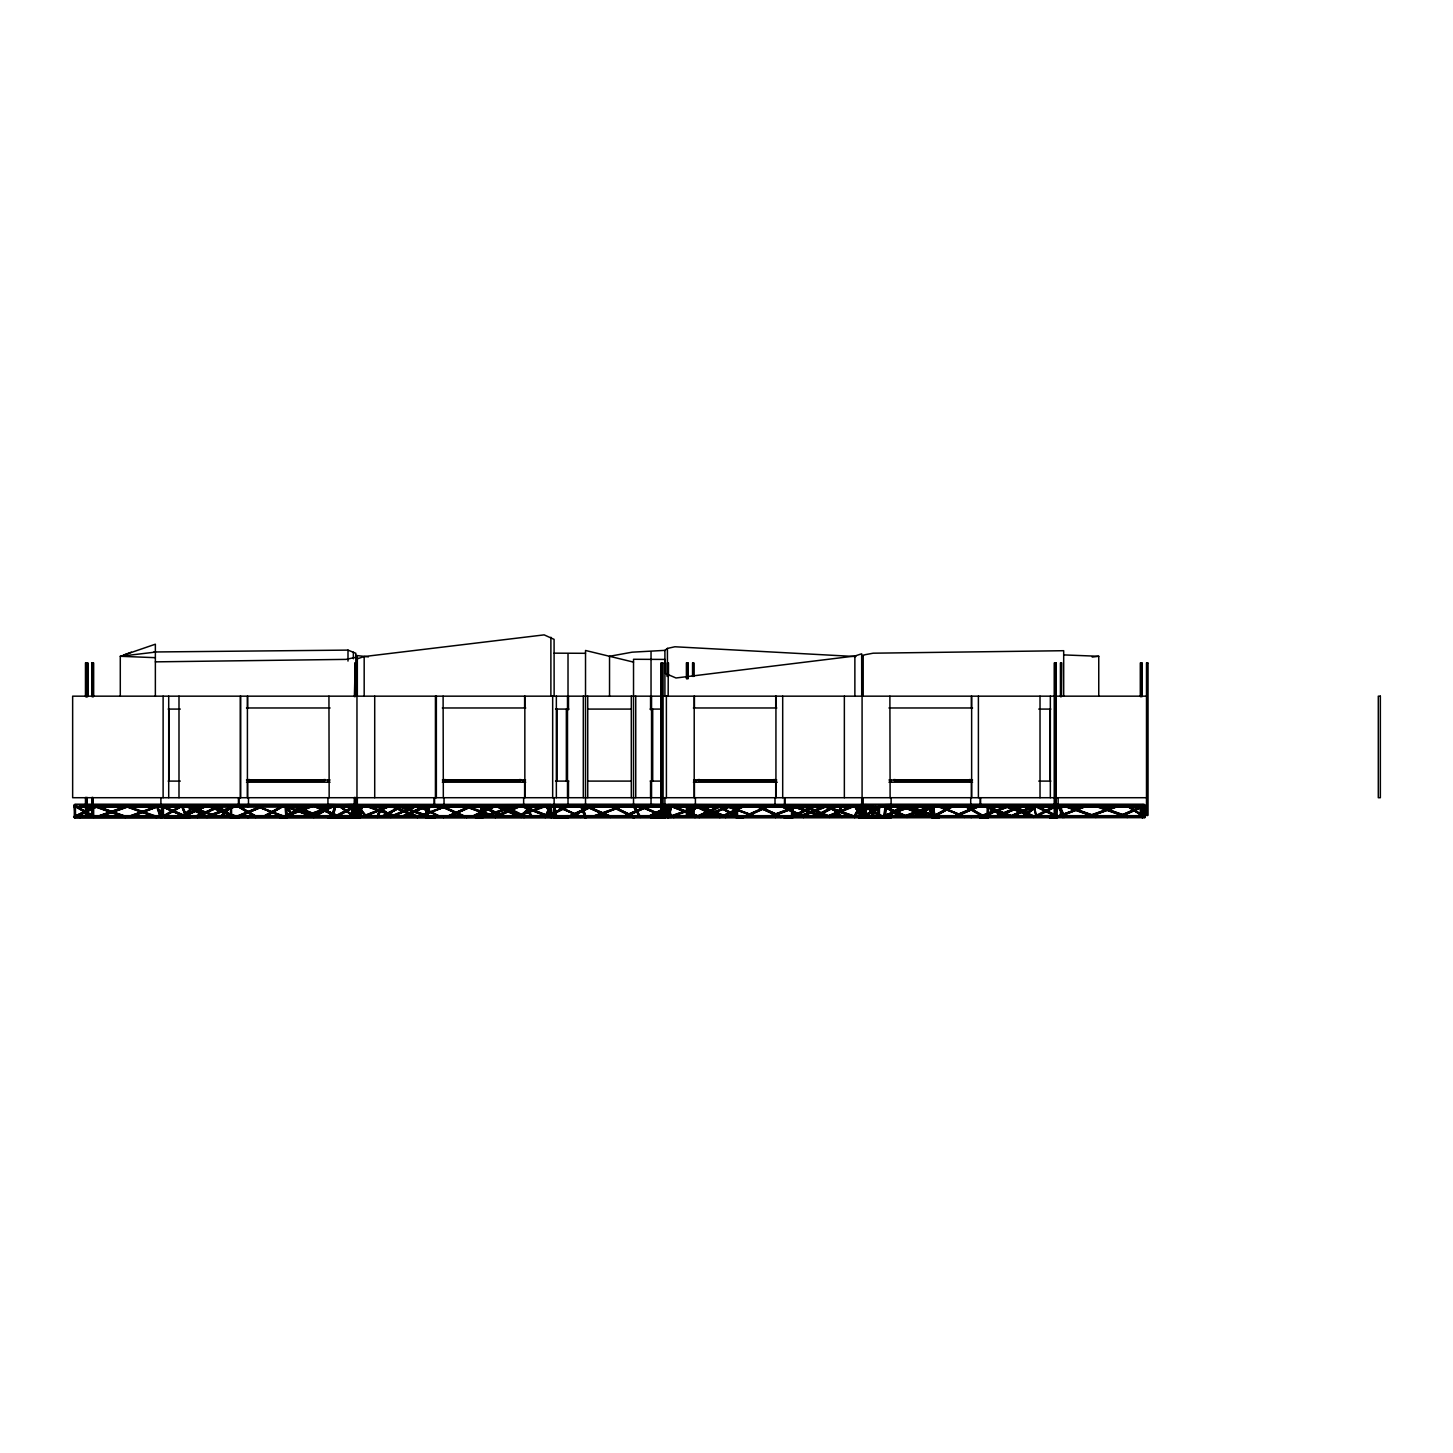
<?xml version="1.0" encoding="UTF-8"?>
<svg xmlns="http://www.w3.org/2000/svg" width="1453" height="1453" viewBox="0 0 1453 1453"><rect width="100%" height="100%" fill="white"/><g stroke="black" fill="none" stroke-linecap="round" stroke-linejoin="round"><path stroke-width="1.5" d="M819.329 816.023L791.631 805.834L791.631 816.913L791.758 805.471L791.758 816.568M792.085 816.35L792.085 805.271L792.085 816.314L814.406 805.253M792.829 816.568L792.957 805.834L791.631 805.834M1138.298 805.834L881.499 805.834M338.803 806.179L339.33 805.253L355.295 817.276L339.003 806.415L339.639 805.253M354.913 797.497L354.95 817.512L354.55 816.314M1049.702 805.834L1054.951 806.942M503.501 805.834L502.575 806.197L521.5 815.26M1062.96 805.071L1062.888 807.069L1062.96 805.834M987.114 816.913L987.332 805.834M987.568 816.314L987.786 806.433M988.203 806.433L987.986 816.314L995.378 805.253M988.44 816.913L988.53 806.197M80.133 817.676L80.133 816.15L156.216 816.15L156.216 817.676M80.26 806.597L80.133 805.071L156.216 805.071L156.216 806.597M699.202 817.494L699.638 816.314L699.293 817.494L670.741 806.415L671.177 805.234L668.416 817.512L668.398 805.234L671.159 817.476M401.791 805.834L402.772 806.197L384.137 815.896M520.083 805.834L521.028 806.415L521.373 805.234L549.942 816.314L549.416 817.276M521.464 805.234L521.028 806.415M232.371 805.834L237.747 807.069L237.82 805.834M736.544 807.069L735.672 805.834L743.536 807.069L743.7 805.834L744.208 807.069M714.204 815.66L694.661 805.834L715.984 815.987M279.957 805.834L286.804 807.069M434.029 804.599L433.466 807.069L428.072 805.834M785.11 816.15L784.747 818.13L784.892 815.678M673.811 806.597L673.811 805.071L859.195 805.071L860.212 807.069L862.156 806.597M673.811 817.676L673.811 816.15L859.195 816.15L858.741 818.13M545.256 806.597L545.256 805.071M545.256 817.676L545.256 816.15M1056.186 810.611L1056.313 805.834M1056.24 815.242L1056.458 806.179M1056.658 815.242L1058.002 804.599M1056.967 816.913C1051.427 782.985 1076.219 839.761 1058.402 805.234M1127.891 805.253L1127.219 806.397L1127.582 805.253L1144.692 816.55L1144.383 817.512L1144.728 805.471L1144.855 816.913M1127.074 805.834L1144.455 817.258L1127.056 806.179M585.232 806.415L585.722 805.253L585.323 806.415L606.664 815.787M610.551 817.494L611.132 816.332M182.152 815.787L160.738 805.834L550.85 804.599M185.966 817.494L181.571 805.234L186.62 817.512M673.756 805.834L854.745 806.415L854.891 805.234M1062.888 815.678L1062.96 817.676M907.09 806.433L907.435 805.234L937.657 816.913L907.017 806.433L907.507 805.234M937.276 817.512L937.766 816.314M475.04 805.834L474.84 807.069M718.817 805.834L717.891 806.197L734.6 815.805M723.303 815.987L744.572 805.834L744.39 807.069L744.009 805.834M856.852 805.834L856.634 807.069M1143.892 805.253L1144.346 806.415M1143.638 805.471L1143.983 817.512L1143.983 805.234L1144.474 806.415L1144.02 805.253L1120.445 815.478M434.247 815.678L434.247 818.13L434.029 815.678M440.949 805.234L440.35 806.433L440.695 805.234L465.269 816.314L464.688 817.494M980.884 817.676L980.503 815.678M882.298 817.476L882.697 816.332L881.862 817.512M521.137 817.512L521.5 816.314L495.328 805.834L516.977 815.805L546.292 805.471M489.171 808.594L495.636 806.433L496 805.234M283.898 817.276L255.837 805.834L284.425 816.314L283.571 817.276M287.966 815.914L313.321 805.834L285.914 816.114M353.152 814.697C356.584 805.979 350.863 801.493 355.64 811.246M353.297 815.024L354.223 806.161L353.224 804.599M353.642 815.242L354.205 805.489L355.767 806.597L74.503 807.069M354.042 815.242L354.95 805.234L354.95 806.433M883.842 816.913L884.895 807.686M884.296 816.314L885.131 806.197M884.55 815.296L885.476 806.433M884.714 816.314L885.64 807.45M885.04 816.55L885.967 807.686M885.186 816.913L886.112 808.05M756.014 806.197L756.504 805.234L781.46 816.55L780.969 817.494L756.014 806.197L780.624 817.276M825.649 815.805L803.436 805.834L830.099 816.55L829.627 817.512M860.103 815.024C860.666 800.004 864.008 804.581 862.374 816.913M861.92 806.433L861.175 805.471L862.374 805.834M466.649 805.071L466.649 806.597M466.649 816.15L466.649 817.676M524.024 806.597L524.024 805.071M524.024 817.676L524.024 816.15M161.047 804.599L161.047 807.069M161.047 815.678L161.047 818.13M1058.638 805.834L1058.293 807.069M860.249 812.481L861.157 805.507L861.175 815.06L861.72 810.592M860.448 815.224L861.048 805.834M860.866 815.224L861.938 806.379M719.834 805.071L719.834 806.597L699.456 815.987M719.834 816.15L719.834 817.676M694.988 805.071L694.988 806.597M694.988 816.15L694.988 817.676M328.378 806.597L328.378 805.071M328.378 817.676L328.378 816.15M726.191 816.314L725.628 817.512L699.129 805.834L726.191 816.314L725.828 817.512M699.184 806.433L699.747 805.234M891.615 805.834L866.188 807.069L866.188 804.599M890.671 817.676L890.671 816.15L1142.984 816.15L1142.385 818.13M482.923 805.834L481.47 816.913C477.51 802.51 488.771 802.074 482.796 816.913M483.05 805.489L481.579 816.568L481.597 805.471M481.906 816.35L483.359 805.289M482.323 816.35L483.776 805.289M482.65 816.568L484.121 805.489M356.639 811.9L357.22 807.468M356.966 812.118L357.547 806.415L357.547 817.512L358.183 806.469M357.111 812.481L357.601 805.234L367.155 816.913M390.694 806.197L391.166 805.234L418.083 816.314L417.429 817.512L390.694 806.197L417.501 817.512M881.19 805.834C882.861 807.904 882.806 803.473 881.971 806.415L867.205 815.278M906.963 817.494L907.344 816.314L882.443 805.234M1036.28 805.834L1037.406 806.197L1036.952 805.234L1022.531 816.314M89.941 815.26L74.666 805.471L94.463 816.332L73.849 805.071L73.849 806.597L356.294 806.597L353.678 805.071M75.066 816.314L75.066 805.234L74.539 806.415M554.719 805.834L554.319 807.069M725.701 806.197L726.155 805.234L756.541 816.913L725.701 806.197L726.082 805.234M556.009 806.197L556.499 805.234L581.491 816.913L556.099 806.415L556.717 805.234M581.545 816.55L580.855 817.494M937.149 806.197L937.621 805.234L965.083 816.913L937.239 806.433L937.803 805.234M316.064 815.914L292.507 805.834L317.989 816.114M665.365 804.599L553.684 804.599L552.794 805.834L553.738 807.069L568.632 805.834L547.999 815.987M567.396 805.834L554.537 804.599L554.537 807.069M568.523 806.597L569.195 805.834L548.58 815.987M567.505 817.676L567.505 816.15L634.107 816.15L633.744 818.13M651.543 805.071L651.543 806.597L664.511 807.069L664.511 804.599M651.543 816.15L651.543 817.676L664.511 818.13L664.511 815.678M222.927 815.914L231.663 805.834L222.545 815.914M313.63 806.197L314.102 805.234L339.621 816.314L339.221 817.494L313.63 806.197L339.021 817.494L339.621 816.314M443.51 805.071L443.51 806.597M443.51 817.676L443.51 816.15L559.714 816.15M181.643 817.512L181.462 816.314L206.181 805.234M194.193 805.834L195.41 805.834L184.912 814.733M775.539 806.597L775.539 805.071M775.539 817.676L775.539 816.15M971.24 806.597L971.24 805.071M971.24 817.676L971.24 816.15M247.954 805.071L247.954 806.597M247.954 817.676L247.954 816.15L353.86 816.15L354.423 817.476M900.987 805.834L927.105 816.114M585.741 815.678L585.741 818.13M863.191 696.169L863.191 655.43L865.062 654.704L873.18 653.196L1063.687 650.708L1063.687 696.169M433.557 817.676L427.836 817.676M639.629 806.197L665.02 817.276L639.701 806.415L640.119 805.253L665.274 816.55M664.802 816.55L664.602 817.494M197.499 805.071L197.499 806.597M197.499 816.15L197.499 817.676M785.001 807.069L785.346 805.834C785.238 804.344 784.239 807.977 785.183 805.071M279.376 805.834L278.776 807.069L278.449 805.834M238.165 807.069L238.165 804.599M232.135 817.676L237.747 818.13L238.165 815.678M475.185 805.834L474.586 807.069M745.607 805.834L745.008 807.069M669.397 810.265L668.416 817.512L668.398 805.234M670.814 805.234L668.071 817.276L668.071 805.471L670.759 817.476M671.232 805.234L669.125 816.55L668.816 805.234L668.816 817.512L671.577 805.471M670.124 812.845L671.704 805.834L670.578 806.179L699.456 817.276M736.271 805.834L737.561 805.834L733.783 815.587M859.359 805.834L858.741 807.069M359.854 805.071L360.308 807.069M360.308 815.678L360.308 818.13M867.332 805.834L866.714 807.069M989.765 815.424L995.886 805.834L989.475 815.642M357.202 814.733L358.891 807.341M356.675 816.913L356.675 805.834L357.129 817.512L359.618 805.289M358.001 816.913L360.017 805.289M357.838 816.568L360.362 805.489M464.742 806.433L465.214 805.234L464.778 806.433L495.473 817.512L495.909 816.314L465.069 805.471M428.835 805.471L426.201 816.55L426.219 805.471M426.964 814.497L429.162 805.253M426.928 816.332L429.561 805.253M429.906 805.471L427.273 816.55L427.291 805.471M427.745 815.424L430.052 805.834L428.726 805.834M324.037 779.48L324.346 780.788M248.3 779.48L248.645 780.788L324.727 780.788L325.054 779.48M519.72 779.48L520.047 780.788M444 779.48L444.346 780.788L520.428 780.788L520.755 779.48M698.312 779.48L698.621 780.788L774.703 780.788L775.048 779.48M893.995 779.48L894.321 780.788L970.404 780.788L970.749 779.48M332.247 815.06L334.59 805.471L309.489 814.334M332.683 814.461L334.916 805.234M333.082 814.461L335.316 805.234M333.427 814.697L335.661 805.471M333.572 815.06L335.806 805.834L334.481 805.834M983.99 806.197L984.426 805.234L1014.14 816.913L984.008 806.433L1013.976 817.276M237.402 817.276L207.18 805.834L237.566 816.913M237.656 816.314L237.13 817.512L207.071 806.197M314.266 816.55L283.971 805.834L313.848 817.512L314.266 816.314M773.922 779.48L774.267 780.788M969.623 779.48L969.968 780.788M553.339 805.834L568.214 804.599M860.921 805.834L860.176 807.069M864.244 814.715L866.224 807.341M865.37 805.071L863.827 806.179L882.025 817.476L863.972 806.415C865.861 802.928 860.539 835.602 867.023 805.289M882.697 816.332L864.626 805.253L864.499 817.512L867.441 805.289M864.807 816.568L867.786 805.489M159.176 816.586L162.482 805.307M159.884 816.368L162.881 805.307M163.245 805.507L160.23 816.586C149.041 781.278 170.364 842.014 156.797 805.234M160.811 815.387L162.899 807.686M836.274 816.314L841.995 805.234L835.566 816.55M545.856 816.314L550.614 805.234L550.287 806.415M867.931 805.834L866.787 806.179M377.399 817.512L381.54 805.234M989.348 805.834L988.53 807.069M232.062 805.834L231.245 807.069M1142.385 804.599L1142.385 807.069M427.763 805.834L426.946 807.069M611.168 805.253L610.514 806.415L611.005 805.253L633.835 816.332L633.363 817.476M793.665 805.834L792.848 807.069M933.607 805.834L932.79 807.069M1058.492 816.55L1057.838 817.476L1035.117 806.415M170.6 805.834L169.783 807.069M584.542 805.071L584.542 806.597M584.542 817.676L584.542 816.15M634.507 806.597L634.507 805.071L663.93 805.071L663.93 806.597L650.835 807.069M634.507 817.676L634.507 816.15L663.93 816.15L663.93 817.676M826.03 805.979L855.199 816.532L854.709 817.494L823.524 806.433L855.072 816.913M182.025 805.071L182.025 806.597M677.243 805.834L676.371 807.069M356.257 815.678L554.537 815.678L554.537 818.13M165.061 807.069L165.933 805.834M327.797 807.069L352.425 807.069L352.425 804.599L341.11 804.817M355.331 809.303L354.078 805.616L353.224 807.069M416.866 805.834L440.858 816.913L417.974 805.253L394.489 815.805M863.936 807.069L863.936 804.599L1144.328 804.599L1145.218 805.834L1144.328 807.069L865.389 807.069L865.389 804.599M865.389 818.13L865.389 815.678M161.901 806.597L161.901 805.071M161.901 817.676L162.082 808.05M483.377 805.834L482.505 807.069L475.567 806.597M555.119 816.15L555.119 817.676L567.814 818.13M666.001 806.597L665.311 804.599L650.526 805.071M792.666 807.069L793.538 805.834M1057.148 805.071L1057.148 806.597M1057.148 816.15L1056.404 818.13M74.666 806.433L75.156 804.599M75.937 806.597L76.609 805.071M863.936 818.13L863.936 815.678L1144.328 815.678L1145.218 816.913L73.594 816.913C76.21 820.001 73.74 802.074 74.521 806.597M346.068 805.834L345.178 807.069M551.214 806.597L550.56 804.599M551.214 817.676L550.56 815.678M551.486 817.676L551.486 816.15M668.198 807.069L668.198 804.599L859.195 805.071M668.507 807.069L667.563 805.071M669.651 806.597L670.196 805.834L668.998 807.069M668.507 818.13L667.308 816.913L668.198 815.678M667.853 817.676L667.563 816.15M851.93 805.834L851.04 807.069M875.56 805.834L874.67 807.069M359.418 812.627L361.833 805.234M359.745 811.737L361.416 805.834L360.853 807.069M359.472 813.807L362.251 805.234M359.563 814.697L362.596 805.471M160.611 806.415L161.192 805.253L184.585 815.478M125.358 806.433L125.775 805.234L125.358 806.433L152.583 816.023M125.43 806.197L156.761 817.512L157.178 816.314M780.715 806.179L781.224 805.253L804.108 816.55L803.6 817.476L780.715 806.179L803.491 817.476M803.491 817.258L804.108 816.55M75.156 818.13L74.539 816.332L74.993 817.494M230.954 806.415L231.717 805.834M366.301 806.433L366.719 805.234L366.301 806.433L385.172 813.081M521.209 805.471L549.942 816.55C553.302 820.6 550.378 801.765 550.651 806.433M553.466 814.697L553.938 805.234L556.19 817.494L553.956 805.234L553.938 815.296M554.247 817.476L554.683 805.471L554.338 817.512L545.983 805.253M664.711 805.234C665.202 840.597 661.46 785.365 668.889 812.645M669.27 816.913L669.27 805.834L668.398 806.433M287.113 816.913L286.604 805.834M397.94 805.834L424.984 816.023M549.761 807.069L549.488 805.234L549.906 816.532M550.651 816.314C550.487 820.128 552.394 803.382 549.016 805.834M792.085 806.433L821.635 816.168M1127.419 817.276L1095.98 806.197L1096.325 805.234L1127.764 816.314L1127.346 817.512L1095.907 806.433M855.254 816.314L854.836 817.512L823.579 806.197M732.258 816.586L736.344 805.507M732.548 816.368L736.635 805.307L736.707 816.314M732.948 816.368L737.034 805.307M733.293 816.586L737.379 805.507L737.579 816.913M980.721 807.069L980.721 804.599M980.721 818.13L980.721 815.678M555.863 817.276L553.611 805.471L553.593 815.06M556.935 817.276L554.338 805.234L556.59 817.494L554.81 805.834L553.466 805.834L553.956 807.069M376.908 816.913L380.414 807.686M381.939 805.234L377.344 816.314M378.089 816.55L382.284 805.471M378.507 815.66L382.43 805.834L381.249 806.197M1035.789 815.424L1033.501 805.234L1037.388 817.276M1034.227 805.471L1033.01 805.834M404.642 815.987L427.073 805.834L406.658 815.66M746.17 815.987L768.909 805.834M1022.821 806.197L999.519 815.805L1022.767 805.834M157.523 805.471L157.142 806.433L156.452 805.471M186.275 816.314L186.22 817.276M241.089 815.805L264.137 805.834L239.255 816.059M964.52 806.179L965.046 805.289L984.607 816.35L983.935 817.458L964.52 806.179L965.101 805.289M586.031 817.276C573.299 792.121 587.466 813.916 585.305 818.13M530.872 815.66L525.913 805.834M855.199 806.415C860.103 811.246 869.166 829.336 854.4 805.834L828.773 816.114M632.872 805.834L640.155 817.494L633.036 805.471M640.501 817.276L633.78 805.234L640.646 816.913M545.147 816.55L550.215 805.234L549.779 816.913L521.046 805.834M545.983 815.424L549.942 806.197M546.201 816.55L550.959 805.471L550.978 817.276L550.215 805.471M547.036 815.424L551.105 805.834M1058.801 805.834L1057.602 806.197M1064.522 816.314L1064.413 817.494M197.19 816.059L220.892 805.834M840.034 816.114L829.245 805.471L841.723 816.314M842.104 816.314L841.923 817.512M376.981 805.834L391.366 816.314L377.853 805.234L376.981 805.834L390.803 817.512M255.764 806.197L256.4 805.234M959.852 814.951L979.976 805.834L955.911 816.059M495.509 817.512L464.797 806.197M182.097 817.276L181.462 816.314M186.129 815.66L206.853 805.834L186.184 815.06M451.756 815.66L472.697 805.834L449.994 815.987M546.31 805.834L545.075 805.834L552.649 815.896M1014.23 805.234L1013.649 806.433L1013.922 805.234L1034.173 816.55L1033.701 817.512M185.966 805.834L207.652 817.276M796.644 815.478L814.861 805.834L794.137 816.259M836.91 815.66L841.668 806.433M836.619 816.55L842.322 805.471M837.618 815.424L842.486 805.834M498.742 815.569L520.828 805.834L499.233 815.805M853.91 816.55L860.049 805.471L860.067 812.845L859.831 805.471M854.219 816.314L859.958 805.834L855.327 815.66M854.982 815.424L860.103 806.197M855.726 815.66L860.848 806.415L860.303 813.081M856.035 815.424L860.23 807.686M629.767 814.951L649.073 805.834L629.276 814.715M882.425 816.332L864.063 805.471L881.917 816.913M236.73 805.834L255.801 817.458L256.436 816.368L237.729 805.289L210.776 816.023M208.397 816.168L237.729 805.289M255.801 817.458L256.436 816.368M164.425 816.15L182.115 805.834L164.225 815.805M575.188 814.733L593.278 805.834L571.32 815.987M279.248 807.069L279.666 805.834L279.721 807.069L285.115 805.834M987.441 816.55L994.687 805.471M987.731 816.332L994.978 805.253M988.476 816.55L995.723 805.471M665.401 817.676L650.835 818.13M585.305 804.599L585.305 807.069M585.741 807.069L585.741 804.599M585.305 815.678L585.287 817.494L580.637 805.471M633.308 804.599L633.308 807.069M633.744 807.069L633.744 804.599M633.308 815.678L633.308 818.13M818.729 815.496L836.601 805.834L816.168 816.277M220.693 816.55L230.5 805.471L230.518 815.06M220.965 816.332L230.773 805.253M221.346 816.332L231.154 805.253M221.673 816.55L231.499 805.471L231.59 815.06M780.842 806.397L781.351 805.253M688.25 814.733L696.75 805.234M688.631 814.733L697.131 805.234M689.467 814.116L693.717 809.357M687.56 816.55L696.877 806.433M688.776 815.914L697.277 806.433M689.067 815.696L696.15 807.777M239.255 807.069L239.255 804.599M239.255 818.13L239.255 815.678M434.847 807.069L434.847 804.599M434.847 818.13L434.847 815.678M784.22 804.599L784.22 807.069M784.22 815.678L784.22 818.13M979.903 804.599L979.903 807.069M979.903 815.678L979.903 818.13M1058.184 817.258L1035.099 806.179M699.002 780.788L699.329 779.48M894.703 780.788L895.012 779.48M521.536 814.951L531.526 805.234M522.19 814.733L531.907 805.234M522.535 814.951L532.252 805.471M523.589 814.334L532.416 805.834L523.97 814.334M249.081 780.788L249.426 779.48M444.781 780.788L445.127 779.48M359.527 818.13L353.678 817.676M859.558 817.676L860.721 817.676M862.283 805.634L861.139 806.143M465.196 817.276L440.223 806.197M181.135 816.913L194.902 805.234M181.316 817.276L195.229 805.471M185.294 814.733L195.338 806.197M94.209 816.332L93.791 817.476M609.534 696.169L609.534 656.284L632.146 652.179L664.911 650.363L667.417 648.419L674.9 646.767L855.853 656.556M1022.167 816.314L1036.588 805.234M1027.671 812.845L1037.279 805.471M1023.639 816.041L1036.461 806.197M1023.965 816.277L1037.46 805.834M1024.329 816.277L1037.406 806.197M354.114 805.707L353.224 818.13M995.795 806.197L994.597 805.834M165.061 818.13L189.562 818.13M865.716 817.676L867.06 816.913L866.188 815.678M287.44 817.676L279.92 817.676M483.141 817.676L475.567 817.676M792.666 818.13L785.692 818.13M988.349 818.13L981.356 818.13M355.113 818.13L355.113 815.678L74.503 815.678M359.509 817.676L356.257 818.13M864.154 817.676L865.37 817.676M1057.348 817.676L1049.684 817.676M1144.982 817.676L74.503 818.13M668.38 816.314L669.143 816.532M549.906 805.471L550.233 817.512L549.47 806.433M285.769 816.913L285.278 805.834L286.477 806.197M864.553 817.458L864.844 806.197M934.406 815.551L953.313 805.271L934.37 815.333L933.28 805.834L935.205 816.913M357.583 817.458C359.218 802.546 354.786 801.584 357.184 817.458M862.356 816.913L861.157 817.276L854.4 805.834M861.865 817.494L855.545 806.197M929.357 806.197L928.176 805.834L931.319 815.06M353.805 817.458L354.387 797.497M285.569 816.368L303.059 805.289M287.603 815.478L303.259 805.507M287.531 815.805L303.477 805.834L287.966 816.332M287.767 816.132L303.659 806.161M885.386 816.314L901.695 806.342M885.712 816.314L903.839 805.234M889.654 814.334L902.331 806.578M889.835 814.697L902.513 806.942M889.254 815.296L902.495 807.305M866.551 814.116L881.317 805.253M866.406 814.334L881.608 805.253M866.424 814.697L881.898 805.471M867.35 814.697L882.098 805.834L906.908 816.913M867.368 815.06L882.134 806.197L906.854 817.276M162.409 816.332L181.625 805.253M164.861 815.442L181.916 805.471M164.716 816.368L182.152 806.179M314.756 815.206L330.231 806.342M314.556 815.442L330.031 806.578M314.538 815.805L330.013 806.942M314.72 816.168L332.955 806.197L331.938 805.834M315.029 816.404L331.03 807.305M315.355 816.404L330.812 807.541M283.281 805.271L263.483 816.35L283.498 805.489M265.699 815.805L284.388 805.234M265.881 815.805L283.698 805.834L266.062 816.35M265.899 816.15L283.862 806.179L314.011 817.276M381.485 816.314L402.299 805.234M383.955 815.533L402.59 805.471M388.914 813.244L401.972 806.197M384.119 816.277L402.772 806.197M934.551 815.896L953.495 805.489M934.842 815.896L953.695 805.834L936.822 815.46M934.751 816.241L953.84 806.179M334.444 816.332L351.935 807.269M336.297 815.896L352.207 807.487M336.497 816.259L352.407 807.85M337.132 816.259L352.461 808.213M338.694 815.478L352.352 808.431M912.775 816.35L934.279 805.271M914.809 815.551L934.424 805.489M914.972 815.896L934.479 805.834M648.365 816.332L664.166 808.286M650.308 815.551L664.384 808.504M650.417 815.896L664.148 808.849M650.617 816.259L666.309 808.195M650.98 816.259L666.655 808.195M814.189 816.314L835.82 805.234M814.497 816.314L835.638 805.471M815.987 815.896L836.419 806.433M816.931 816.277L836.601 806.197M1034.391 816.332L1055.986 805.253M1036.352 815.896L1055.968 805.834M1038.986 814.897L1044.87 811.882M1048.794 809.866L1054.678 806.833M1038.514 815.26L1056.168 806.197M1038.768 815.478L1056.422 806.415M791.976 816.332L814.17 805.253M793.937 815.896L814.679 805.471M794.737 816.259L814.915 806.197M547.981 815.405L568.759 805.253M547.908 815.623L568.995 805.471M552.176 814.715L569.285 806.197M76.446 815.405L97.315 805.253L76.391 815.623M76.464 815.987L95.825 806.397M77.063 815.987L96.025 806.76M79.043 815.424L96.098 807.105M78.789 815.642L96.043 807.341M473.914 815.405L494.837 805.253M473.914 815.623L495.019 805.471M474.041 815.987L479.708 813.208M474.404 815.987L495.419 806.433M476.312 815.642L495.346 806.179L517.214 815.805M723.158 815.642L744.208 805.253M723.394 815.642L734.837 810.102M738.651 808.249L744.372 805.471M725.41 815.424L744.572 805.834M725.574 815.642L744.699 806.179M568.613 816.314L592.552 805.234M568.868 816.314L592.824 805.234M570.484 815.987L593.096 805.471M574.934 814.733L593.296 806.197M426.456 805.234L401.972 816.314L426.655 805.234L426.546 816.314M403.988 815.987L426.891 805.471M406.459 815.66L427.146 806.197M1009.944 816.314L1034.427 805.234M1010.18 816.314L1034.3 805.471M1011.906 815.987L1034.336 805.834M1012.668 815.987L1033.065 806.76M1014.121 815.424L1034.518 806.197M1014.376 815.66L1034.772 806.433M696.714 816.314L719.453 806.161M698.621 815.623L719.707 806.379M698.639 815.987L719.09 806.76M701.399 815.66L719.925 807.123M181.625 816.314L206.399 805.234M186.002 814.697L206.653 805.471M185.893 815.66L206.889 806.197M447.27 816.314L472.043 805.234M447.488 816.314L472.261 805.234M449.268 815.987L472.516 805.471M451.52 815.424L472.752 806.197M744.136 816.314L769.127 805.234M746.642 815.623L769.364 805.471M750.493 814.497L769.091 806.197M750.729 814.733L769.618 806.197M625.335 815.46L646.476 806.088M625.208 815.696L648.256 805.471M625.244 816.059L648.892 805.471M629.53 814.951L649.11 806.197M1120.426 815.696L1144.219 805.471M1120.535 816.059L1144.401 805.834M1122.66 815.569L1144.147 806.197M1122.86 815.787L1144.492 806.197M498.651 814.606L518.212 806.088M496.581 815.696L520.047 805.471M496.617 816.059L520.646 805.471M498.997 815.805L520.864 806.197M955.275 815.46L977.324 806.088M955.166 815.696L979.213 805.471M955.202 816.059L979.794 805.471M959.634 814.951L980.012 806.197M196.446 815.696L220.856 805.471M196.482 816.059L221.419 805.471M198.698 815.569L221.074 806.197M203.02 814.098L221.637 806.197M238.637 815.46L259.379 806.942M263.429 805.471L238.546 815.696L239.309 816.913L238.274 817.676M238.601 816.059L263.956 805.471M240.853 815.569L264.192 806.197M391.947 815.696L416.811 805.471M392.001 816.059L417.338 805.471M392.655 816.059L417.501 805.834L438.534 815.987M394.253 815.569L417.556 806.197L440.659 817.258M997.049 815.46L1020.06 806.088M996.958 815.696L1022.077 805.471M997.012 816.059L1022.73 806.433M997.648 816.059L1022.313 806.197M828.682 815.533L852.348 806.034M828.664 815.751L854.491 805.471M829.154 816.114L854.655 805.834M831.08 815.914L854.745 806.197M800.966 815.514L824.741 806.034M800.894 815.751L826.648 805.471M800.948 816.114L826.721 805.834M801.529 816.114L809.466 812.953M817.385 809.793L823.324 807.414M803.109 815.696L826.884 806.197M803.327 815.914L825.304 807.214M363.813 815.751L389.985 805.471M363.922 816.114L390.258 805.471M364.249 816.114L390.421 805.834L366.374 815.914M366.374 815.696L390.512 806.197M905.6 815.514L928.54 806.815M905.546 815.751L928.721 807.051M905.637 816.114L928.903 807.414M912.012 814.116L930.665 806.996M908.216 815.914L931.046 806.996M285.46 815.514L310.742 806.034M285.424 815.751L312.831 805.471M285.514 816.114L313.158 805.471M287.785 815.696L313.412 806.197M131.351 652.197L123.124 655.285L155.362 644.206L155.362 696.169M770.98 815.569L795.1 806.706M770.98 815.805L799.259 805.471M771.089 816.168L799.114 805.834M773.25 815.805L799.259 806.197M773.396 816.023L799.513 806.197M208.251 815.569L234.659 805.979M208.288 815.805L236.821 805.471M210.758 815.805L237.075 806.197M418.991 815.805L447.524 805.471M419.1 816.168L447.669 805.834L423.441 815.296M423.295 815.06L447.451 805.834M1058.946 816.168L1087.407 805.834L1063.251 815.296M1063.233 815.06L1087.28 805.834M130.879 815.569L157.469 805.979M130.933 815.805L159.648 805.471M131.061 816.168L159.794 805.834L133.349 816.023M133.24 815.805L159.848 805.834M981.429 815.569L1005.966 806.706M981.465 815.805L1010.18 805.471M981.574 816.168L1010.325 805.834L983.935 816.023M983.772 815.805L1010.434 806.197M594.695 815.569L621.448 805.979M594.767 815.805L623.591 805.471M594.895 816.168L623.737 805.834L597.183 816.023M597.092 815.805L623.7 805.834M672.103 815.569L699.111 805.979M672.158 815.805L701.272 805.471M672.285 816.168L701.418 805.834M674.501 815.805L701.545 806.197M554.138 696.169L554.083 639.356L544.149 634.87L364.176 656.556L357.384 658.79L357.329 657.01L345.868 659.39L155.362 661.86M99.512 815.569L126.756 805.979M99.585 815.805L128.936 805.471M99.712 816.168L129.063 805.834M101.946 815.805L129.19 806.197M102.019 816.023L129.281 806.433M309.416 814.098L332.465 805.979M309.616 814.697L334.989 806.433M307.727 816.023L334.898 806.197M633.526 804.363L633.526 659.281L664.911 659.426L664.965 673.229L675.99 677.988L854.873 656.029L861.665 653.796L861.72 696.169M485.484 815.569L512.727 805.979M485.556 815.805L514.907 805.471M485.683 816.168L515.034 805.834L490.097 815.296M490.006 815.06L515.161 806.197M516.905 815.569L544.112 805.979M517.123 816.168L546.401 805.834M519.339 815.805L546.564 806.197M703.27 815.569L728.425 806.706M703.343 815.805L732.693 805.471M703.488 816.168L732.821 805.834L705.704 815.805M883.533 815.569L910.777 805.979M883.606 815.805L912.956 805.471M883.733 816.168L913.083 805.834L886.039 816.023M885.967 815.805L913.211 806.197M1091.33 814.842L1116.485 805.979M1091.421 815.06L1118.665 805.471M1089.441 816.168L1118.792 805.834L1091.748 816.023M1091.675 815.805L1118.919 806.197M860.176 818.13L862.156 817.676M862.791 818.13L865.952 817.676M354.732 805.58L358.364 805.071M353.133 817.676L356.784 817.167M120.29 696.169L120.29 656.284L155.362 652.106M1092.184 657.065L1098.759 656.284L1098.759 696.169M554.138 653.16L585.523 653.305M354.659 804.908L357.729 804.599M354.659 815.987L357.729 815.678M353.66 818.13L358.364 817.676M861.72 655.557L863.191 655.43M285.369 817.676L279.63 817.676M481.052 817.676L475.367 817.676M1055.259 817.676L1049.593 817.676M737.343 807.069L743.682 806.597M737.343 818.13L743.682 817.676L736.362 818.13M933.044 807.069L939.419 806.597M933.044 818.13L939.419 817.676L932.063 818.13M426.383 807.069L433.23 805.834M433.266 817.676L426.201 818.13M789.215 815.914L792.666 815.678M237.638 806.597L230.7 807.069L229.701 805.834L230.518 807.069M984.88 815.914L988.349 815.678M233.86 815.914L237.693 815.678M429.561 815.914L433.357 815.678M785.692 807.069L793.302 806.597M981.356 807.069L987.005 805.834M555.264 816.077L568.214 815.678M568.523 817.676L553.103 817.676M656.865 815.95L665.311 815.678M327.797 818.13L352.425 818.13L352.425 815.678L338.858 815.932M180.699 815.841L189.235 815.678M873.489 804.944L866.823 805.071L871.31 805.071M884.586 804.726L891.252 804.599M891.252 815.678L866.823 816.15L871.31 816.15M866.188 818.13L891.524 817.676M153.927 651.979L347.993 650.109L355.803 653.269L355.858 696.169M91.612 662.931L93.573 662.931L93.573 696.568M1146.399 696.169L72.65 696.169L72.65 797.715L1146.399 797.715M246.465 707.974L330.103 707.974M442.311 707.974L525.732 707.974M693.39 707.974L776.81 707.974M888.945 707.974L972.566 707.974M168.167 709.082L180.299 709.082M555.536 709.082L568.904 709.082M588.283 709.082L630.765 709.082M650.072 709.082L661.95 709.082M1038.75 709.082L1050.864 709.082M246.465 779.989L330.103 779.989M442.366 779.989L525.568 779.989M693.571 779.989L776.756 779.989M888.945 779.989L972.547 779.989M248.3 780.479L325.054 780.479M444 780.479L520.755 780.479M698.312 780.479L775.048 780.479M893.995 780.479L970.749 780.479M168.167 781.096L180.299 781.096M555.536 781.096L568.904 781.096M588.283 781.096L630.765 781.096M650.072 781.096L661.95 781.096M1038.75 781.096L1050.864 781.096M522.426 781.823L523.861 781.823M695.188 781.823L696.623 781.823M246.465 782.204L330.085 782.204M442.311 782.204L525.732 782.204M693.39 782.204L777.301 782.204M888.945 782.204L972.566 782.204M74.866 804.363L1144.183 804.363M74.503 804.599L355.113 804.599L356.003 805.834L354.859 805.071M860.358 804.599L863.591 804.599M375.982 805.071L634.107 805.071M863.282 805.071L864.753 805.071M1144.982 805.071L890.671 805.071L890.671 806.597M336.515 805.834L80.133 806.597M351.553 805.834L354.314 807.069M651.67 805.834L363.65 806.597M863.046 805.834L864.517 805.834M1142.639 805.834L1140.841 805.834L1141.658 807.069M1143.202 805.834L1145.218 805.834M185.966 806.197L186.747 805.234L207.815 816.55M207.071 806.433L207.597 805.234M292.525 806.433L318.607 816.114M313.721 806.415L314.302 805.234L339.711 816.55M390.803 806.433L391.384 805.234M426.546 806.433L427.418 805.834L427.418 816.913M639.701 806.415L640.301 805.253M756.141 806.433L756.741 805.234L781.333 816.314M803.509 806.433L804.09 805.234L830.099 816.55M863.972 806.415L864.971 805.834M984.008 806.433L984.535 805.234M357.547 805.234L358.328 806.597L862.555 806.597M864.753 806.597L1144.982 806.597M357.729 807.069L862.791 807.069M668.489 815.424L667.236 815.424L667.236 806.469M555.809 815.678L863.591 815.678M161.283 816.15L181.498 816.15M239.146 816.15L182.025 816.15L182.025 817.676M359.854 816.15L354.096 816.913L355.295 816.532M375.982 816.15L434.411 816.15M207.634 816.314L207.034 817.512L186.147 806.433M633.835 816.332L633.199 817.476M965.046 816.314L964.483 817.512M80.115 816.913L156.234 816.913M161.374 816.913L229.047 816.913M247.827 816.913L328.469 816.913M375.728 816.913L434.483 816.913M443.401 816.913L545.293 816.913M551.032 816.913L555.409 816.913M567.378 816.913L584.306 816.913M634.743 816.913L651.67 816.913M673.756 816.913L775.666 816.913M784.747 816.913L843.412 816.913M863.046 816.913L864.517 816.913M890.58 816.913L971.367 816.913M980.266 816.913L1057.675 816.913M328.106 804.599L353.86 805.071M328.106 815.678L353.224 815.678M165.696 806.597L187.401 807.014M165.061 815.678L174.069 815.859M651.235 804.599L663.876 805.071M567.814 807.069L555.173 806.597L555.119 805.071M651.235 815.678L663.876 816.15M556.699 815.751L567.505 816.15M1063.687 654.903L1098.759 656.284M120.29 656.284L155.362 657.682M931.355 805.834L939.219 807.069M1049.665 815.678L1053.498 815.914M475.512 815.678L479.327 815.914M279.83 815.678L283.644 815.914M932.245 815.678L935.696 815.914M736.544 815.678L740.013 815.914M785.455 805.834L791.867 807.069M791.867 818.13L785.583 818.13M981.229 805.834L987.568 807.069M987.568 818.13L981.302 818.13M355.858 655.43L368.408 656.865M862.047 806.905L858.777 805.834M858.977 817.676L863.591 818.13M354.859 806.597L356.929 807.069M354.859 817.676L356.929 818.13M354.314 804.599L356.294 805.071M354.314 815.678L356.294 816.15M633.526 662.114L585.523 650.472L585.523 804.363M1096.234 805.471L1127.691 816.532M1096.107 805.834L1127.546 816.913M1064.795 805.471L1096.234 816.532M1064.668 805.834L1096.107 816.913M1064.468 806.433L1095.907 817.512M1004.132 805.471L1033.464 815.805M1033.337 816.168L1003.987 805.834L1031.031 816.023M1003.86 806.197L1031.121 815.805L1013.431 805.834M794.591 805.979L821.853 815.569M792.43 805.471L821.762 815.805M792.157 806.197L819.419 815.805M400.247 805.979L427.509 815.569M400.174 806.197L427.418 815.805M400.047 806.578L427.291 816.168M399.92 806.942L425.075 815.805M366.646 805.471L395.979 815.805M366.519 805.834L395.852 816.168M366.392 806.197L385.245 812.845M389.44 814.316L393.618 815.805M389.35 814.552L393.545 816.023M190.652 806.706L215.807 815.569M186.384 805.471L215.716 815.805M215.589 816.168L186.238 805.834L213.373 815.805M94.263 805.471L125.703 816.532M94.136 805.834L125.576 816.913M93.991 806.197L125.448 817.276M823.851 805.471L855.199 816.532M125.684 805.471L157.106 816.532M125.557 805.834L156.978 816.913M464.924 805.834L495.655 816.913M725.955 805.471L756.65 816.55M725.81 805.834L756.541 816.913M725.846 806.197L756.377 817.276M907.29 805.471L937.766 816.55M907.144 805.834L937.657 816.913M907.035 806.197L937.494 817.276M207.325 805.471L237.402 816.55M207.18 805.834L237.239 816.913M284.134 805.471L312.014 815.805M283.971 805.834L314.175 816.913M984.244 805.471L1011.797 815.751M984.081 805.834L1014.14 816.913M671.177 805.234L699.728 816.55M671.014 805.471L699.474 816.55M670.85 805.834L699.619 816.913M521.191 806.197L549.67 817.276M520.937 806.197L545.438 815.914M902.822 806.034L927.105 815.514M900.606 805.471L927.177 815.751M900.824 806.197L924.925 815.696M900.37 806.197L924.707 815.914M256.019 805.471L284.025 816.55M255.837 805.834L283.862 816.913M256.218 806.197L280.247 815.696M294.868 806.034L318.588 815.514M292.671 805.471L318.661 815.751M292.453 806.197L316.245 815.914M937.385 805.471L965.137 816.55M937.839 805.834L965.083 816.913M937.221 805.834L964.901 817.276M390.93 805.471L417.629 816.55M390.748 805.834L417.447 816.913M699.311 805.471L726.3 816.55M699.801 805.834L724.212 816.059M699.129 805.834L725.574 816.913M699.075 806.197L725.519 817.276M803.618 805.471L828.065 816.059M803.436 805.834L827.338 816.059M803.4 806.197L825.903 815.569M495.509 805.471L521.609 816.55M496.072 805.834L521.573 816.913M495.328 805.834L521.391 817.276M160.92 805.471L184.567 815.696M161.047 805.834L184.458 816.059M160.738 805.834L184.15 816.059M160.629 806.197L182.315 815.569M585.795 805.471L611.041 816.332M585.541 805.471L610.859 816.55M585.359 805.834L610.678 816.913M585.25 806.197L610.569 817.276M313.866 805.471L339.657 816.913M313.685 805.834L339.457 817.276M882.189 805.471L907.09 816.55M882.716 805.834L905.709 816.059M905.056 816.64L882.098 805.834M639.883 805.471L665.22 816.913M639.701 805.834L664.602 816.913M556.263 805.471L581.491 816.913M556.063 805.834L580.819 816.913M556.553 806.197L581.309 817.276M756.25 805.471L781.405 816.913M756.069 805.834L781.224 817.276M440.441 805.471L464.76 816.55M440.241 805.834L464.579 816.913M440.858 806.197L461.128 815.424M695.406 805.234L718.672 816.314M695.133 805.234L718.4 816.314M694.861 805.471L716.874 815.987M694.661 806.197L714.041 815.424M417.774 805.471L440.858 816.913M1037.496 806.179L1058.474 816.332M1037.279 806.397L1058.111 816.55M1037.569 806.76L1056.494 815.987M1035.19 805.834L1057.911 816.913M781.042 805.471L803.8 816.55M780.842 805.834L803.6 816.913M610.805 805.471L633.871 816.55M611.077 805.834L633.762 816.913M610.605 805.834L631.401 815.987M610.496 806.179L629.567 815.642M503.047 805.234L525.568 816.314M502.756 805.471L521.681 814.897M502.575 806.197L521.209 815.496M482.45 805.253L503.356 816.332M482.578 805.471L503.119 816.332M482.541 805.834L501.539 815.896M482.342 806.197L501.358 816.259M483.595 807.196L500.704 816.259M483.722 807.414L498.924 815.478M186.147 805.471L207.833 816.913M1013.613 805.471L1034.191 816.913M1014.267 806.197L1032.03 816.168M1013.449 806.197L1031.721 816.404M964.901 805.489L984.407 816.568M964.701 805.834L984.208 816.913M74.666 805.471L92.011 815.442M74.466 805.834L91.793 815.805M74.412 806.179L91.739 816.15M237.602 805.489L256.309 816.568M237.402 805.834L256.128 816.913M237.202 806.161L255.928 817.24M718.418 805.253L737.234 816.332L737.125 805.234M718.109 805.471L735.509 815.805M718.617 806.197L735.309 816.168M717.891 806.197L735.018 816.386M864.063 805.471L882.116 816.55M355.059 816.913L356.294 817.676M355.331 817.258L355.295 805.471M1127.274 805.471L1144.655 816.913M1127.837 806.179L1144.455 817.258M361.561 806.197L362.723 805.834L359.599 815.424L359.654 806.469L360.526 805.834L358.31 815.405L360.925 815.424L360.925 806.469M988.04 805.307L1004.386 816.386M987.967 805.834L1000.59 814.443M989.384 807.069L1000.191 814.443M989.221 807.396L1000.336 814.77M989.184 807.596L1000.118 814.97M884.804 805.234L901.005 816.314M886.875 807.069L899.48 815.678M885.93 806.687L899.298 816.041M885.749 807.069L898.971 816.277M885.785 807.432L898.626 816.277M665.111 816.314L665.547 805.834M664.711 806.433L669.452 815.405M932.063 806.197L933.044 805.834M339.839 805.834L355.258 816.913M339.003 805.471L355.059 817.258M338.803 805.834L350.809 814.443M187.001 816.55L181.988 805.234L186.692 816.314M873.871 807.069L872.981 805.834M850.241 807.069L849.351 805.834M368.009 807.069L367.119 805.834M344.379 807.069L343.489 805.834M632.963 806.197L634.089 805.471M640.555 816.55L639.447 817.276M320.187 805.234L332.374 814.08M332.41 814.443L319.678 805.834L331.902 815.042M319.86 805.471L332.247 814.806M319.733 806.197L331.556 815.042M169.038 807.069L168.203 805.834M367.064 816.55L365.956 817.276L356.802 806.197M426.201 807.069L425.384 805.834M792.103 807.069L791.286 805.834M481.942 807.069L481.125 805.834M230.518 818.13L238.165 818.13M377.144 805.471L390.657 816.55M379.687 807.577L389.822 815.896M377.035 806.197L390.548 817.276M218.113 805.325L229.81 815.006M217.914 805.325L229.61 815.006M219.294 806.905L229.32 815.206M219.022 807.214L229.047 815.533M218.894 807.541L229.156 816.041M218.931 807.723L228.956 816.041M829.154 806.197L829.972 805.234L842.431 816.913M544.857 806.597L544.821 805.834M829.245 805.471L841.378 816.55M829.082 805.834L840.415 816.114M858.196 807.069L857.579 805.834M474.041 807.069L473.442 805.834M278.249 807.069L277.65 805.834M366.973 817.276L357.801 806.197L359.327 816.55M545.601 805.253L547.999 808.413M550.415 811.591L554.029 816.332M545.238 805.471L553.684 816.55M545.801 806.415L553.03 815.896M687.65 805.471L695.66 816.55M687.741 805.834L694.97 816.314M687.578 806.197L694.443 815.696M687.759 807.051L694.625 816.55M687.596 807.414L692.572 814.334M664.729 807.069L664.293 805.834M855.599 805.471L862.265 816.55L862.247 805.471M854.491 806.197L860.049 815.424M1058.293 806.415L1063.723 815.66M1057.657 805.471L1064.177 816.55M1057.512 805.834L1063.324 815.66M525.514 805.234L532.361 816.55M525.768 806.197L531.653 816.314M525.859 807.305L530.218 814.697M525.023 806.433L530.472 815.66M181.28 805.834L182.297 805.471M287.767 807.087L293.361 816.55M287.367 807.087L292.671 816.332M286.586 806.415L291.89 815.642M287.022 807.323L292.325 816.55M286.187 806.415L291.49 815.642M665.183 805.271L671.613 816.568M665.383 806.179L669.47 813.571M664.439 805.489L669.561 814.715M1058.002 807.069L1057.675 805.834M160.756 807.069L160.411 805.834M863.936 809.212L867.841 816.713M861.738 805.634L867.296 816.713M861.702 806.034L866.333 815.26M181.244 805.471L185.93 816.55M581.709 805.471L586.177 816.913M580.492 805.834L584.978 817.276M434.029 807.069L433.702 805.834M157.196 805.234L161.41 817.276M156.306 805.834L159.685 815.424M930.011 807.305L932.644 815.06M929.066 805.234L932.208 814.479M928.667 805.234L931.809 814.479M928.322 805.471L931.464 814.697M356.584 813.008L357.856 816.786M1055.005 805.834L1049.629 807.069L1049.575 805.834M551.486 805.071L551.214 805.834M480.816 805.834L475.44 807.069L475.349 805.834M474.659 807.069L474.459 805.834M1033.156 805.471L1036.352 816.55M668.816 805.234L671.232 816.314M932.826 805.234L935.096 816.55M932.426 805.234L934.352 816.314M932.081 805.471L934.025 816.55M931.954 805.834L933.879 816.913M417.501 805.834L418.101 805.253M359.381 808.05L360.526 816.913M359.272 807.686L360.398 816.55M358.927 808.649L360.072 816.314M358.528 807.45L359.672 816.314M358.056 808.05L358.637 812.481M156.125 807.069L156.052 805.834M549.143 805.471L549.779 816.913M286.15 806.433L286.641 816.314M285.732 806.433L286.241 816.314M285.406 805.471L285.896 816.532M860.576 805.234L860.721 813.081M860.158 805.234L860.303 811.882M1147.525 662.931L1147.525 815.424M1147.143 662.931L1147.143 815.424M1146.744 662.931L1146.744 815.424M1144.728 805.471L1144.728 817.276M1143.511 805.834L1143.511 816.913M1142.112 696.568L1142.112 662.931L1140.351 662.931L1140.351 696.568M1142.112 806.469L1142.112 815.424L1141.223 806.469M1141.767 662.931L1141.767 696.568M1141.767 806.469L1141.767 815.424M1141.223 662.931L1141.223 696.568M1140.696 662.931L1140.696 696.568M1140.696 806.469L1140.696 815.424M1140.351 806.469L1140.351 815.424M1061.489 696.568L1061.743 662.931L1060.472 662.931L1060.472 696.568M1061.489 806.469L1061.743 815.424L1060.472 815.424L1060.472 806.469M1061.108 662.931L1061.108 696.568M1061.108 806.469L1061.108 815.424M1060.708 662.931L1060.708 696.568M1060.708 806.469L1060.708 815.424M1058.147 797.715L1058.147 804.363M1055.732 662.931L1055.732 815.424M1055.205 662.931L1055.205 815.424M1054.66 662.931L1054.66 815.424M1050.337 696.169L1050.337 797.715M1049.865 709.082L1049.865 781.096M1040.021 696.169L1040.021 797.715M980.612 797.715L980.612 804.363M980.176 797.715L980.176 804.363M978.396 696.169L978.396 797.715M971.639 696.169L971.639 797.715M971.421 696.169L971.421 707.974M971.421 782.204L971.421 797.715M970.713 797.715L970.713 804.363M970.168 779.989L970.168 782.204M891.361 779.989L891.361 782.204M891.107 797.715L891.107 804.363M889.89 696.169L890.108 797.715M879.428 806.469L879.428 815.424L878.157 815.424L878.157 806.469M879.174 806.469L879.174 815.424M878.793 806.469L878.793 815.424M878.393 806.469L878.393 815.424M873.762 806.469L873.762 815.424L872 815.424L872 806.469M873.416 806.469L873.416 815.424M872.89 806.469L872.89 815.424M872.345 806.469L872.345 815.424M863.754 805.471L863.754 817.276M863.191 797.715L863.191 804.363M862.083 696.169L862.083 797.715M861.72 797.715L861.72 804.363M861.92 805.234L861.92 816.314M861.502 805.234L861.502 816.314M860.812 805.234L861.048 814.697M860.394 805.234L860.394 813.081M854.873 656.029L854.873 696.169M844.356 696.169L844.356 797.715M784.947 797.715L784.947 804.363M784.475 797.715L784.475 804.363M782.695 696.169L782.695 797.715M775.938 696.169L775.938 797.715M775.72 696.169L775.72 707.974M775.72 782.204L775.72 797.715M775.012 797.715L775.012 804.363M774.467 779.989L774.467 782.204M736.38 809.902L736.253 816.913M695.66 779.989L695.66 782.204M695.406 797.715L695.406 804.363M694.425 696.169L694.425 707.974M694.425 782.204L694.425 797.715M694.207 696.169L694.207 797.715M693.826 676.39L693.826 662.931L692.554 662.931L692.554 676.39M693.826 806.469L693.826 815.424M693.571 662.931L693.571 676.39M693.571 806.469L693.571 815.424M693.19 662.931L693.19 676.39M693.19 806.469L693.19 815.424M692.79 662.931L692.79 676.39M692.79 806.469L692.79 815.424M692.554 806.469L692.554 815.424M688.159 678.642L688.159 662.931L686.397 662.931L686.397 678.642M688.159 806.469L688.159 815.424L686.397 815.424L686.397 806.469M687.832 662.931L687.832 678.642M687.832 806.469L687.832 815.424M687.287 662.931L687.287 678.642M687.287 806.469L687.287 815.424M686.742 662.931L686.742 678.642M686.742 806.469L686.742 815.424M668.489 676.39L668.489 662.931L667.236 662.931L667.236 676.39M668.253 662.931L668.162 696.169M667.871 662.931L667.871 676.39M667.417 648.419L667.472 676.39M667.472 806.469L667.472 815.424M666.382 696.169L666.418 797.715M665.583 808.05L665.583 816.913M665.456 805.471L665.456 816.532M664.911 650.363L664.911 696.169M664.911 797.715L664.911 804.363M664.366 805.471L664.366 817.276M662.495 662.931L662.495 815.424M661.95 662.931L661.95 815.424M661.406 662.931L661.406 815.424M652.706 709.082L652.706 781.096M652.125 709.082L652.125 781.096M651.543 696.169L651.543 797.715M651.035 651.689L651.035 658.354M651.035 658.736L651.035 696.169M651.035 797.715L651.035 804.363M650.563 696.169L650.563 709.7M650.563 781.914L650.563 797.715M635.742 696.169L635.742 797.715M631.31 696.169L631.31 797.715M587.739 696.169L587.739 797.715M583.307 696.169L583.307 797.715M568.486 696.169L568.486 709.7M568.486 781.914L568.486 797.715M568.014 653.85L568.014 696.169M568.014 797.715L568.014 804.363M567.505 696.169L567.505 797.715M566.924 709.082L566.924 781.096M566.343 709.082L566.343 781.096M557.098 709.082L557.098 781.096M556.354 696.169L556.354 797.715M554.683 805.471L554.683 817.276M554.138 797.715L554.138 804.363M552.667 696.169L552.667 797.715M550.887 637.231L550.887 696.169M524.842 696.169L524.842 797.715M524.624 696.169L524.624 707.974M524.624 782.204L524.624 797.715M523.643 797.715L523.643 804.363M523.389 779.989L523.389 782.204M482.342 806.433L482.342 815.296M481.924 806.433L481.924 815.296M444.582 779.989L444.582 782.204M444.037 797.715L444.037 804.363M443.111 696.169L443.328 797.715M436.354 696.169L436.354 797.715M435.428 696.169L435.428 797.715M434.574 797.715L434.574 804.363M434.138 797.715L434.138 804.363M426.964 805.234L426.964 816.314M426.092 805.834L426.092 816.913M374.711 696.169L374.711 797.715M364.176 656.556L364.176 696.169M360.671 806.469L360.671 815.424M360.29 806.469L360.29 815.424M359.89 806.469L359.89 815.424M359.436 806.469L359.436 815.424M359.2 806.469L359.2 815.424M358.818 806.469L358.818 815.424M358.419 806.469L358.419 815.424M357.329 657.01L357.329 696.169M357.329 797.715L357.329 804.363M356.966 696.169L356.966 797.715M355.858 797.715L355.858 804.363M355.258 696.568L355.258 662.931L354.387 696.568M355.258 797.497L355.258 806.469M354.913 662.931L354.913 696.568M353.787 806.469L353.787 815.424M353.351 652.197L353.351 658.79M352.897 806.469L352.897 815.424M352.352 806.469L352.352 815.424M352.026 806.469L352.026 815.424M347.993 650.109L347.993 661.079M328.941 696.169L329.159 797.715M327.942 797.715L327.942 804.363M327.688 779.989L327.688 782.204M248.881 779.989L248.881 782.204M248.481 797.715L248.481 804.363M247.628 696.169L247.628 707.974M247.628 782.204L247.628 797.715M247.41 696.169L247.41 797.715M240.653 696.169L240.653 797.715M240.326 696.169L240.326 797.715M238.982 797.715L238.982 804.363M238.437 797.715L238.437 804.363M231.263 805.234L231.263 815.296M230.845 805.234L230.845 815.296M178.991 696.169L178.991 797.715M169.184 709.082L169.184 781.096M168.711 696.169L168.711 797.715M163.408 808.05L163.408 816.913M163.117 696.169L163.117 797.715M163.281 806.197L163.281 816.532M162.954 806.433L162.954 816.314M162.536 806.433L162.536 816.314M162.209 806.197L162.209 816.532M160.902 797.715L160.902 804.363M93.573 806.469L93.573 815.424L91.612 815.424L91.866 797.497M93.337 662.931L93.337 696.568M93.337 806.469L93.337 815.424M92.938 662.931L92.938 696.568M92.883 797.497L92.938 815.424M92.647 662.931L92.556 696.568M92.647 797.497L92.556 815.424M92.32 662.931L92.247 696.568M92.247 797.497L92.32 815.424M91.866 662.931L91.866 696.568M87.906 696.568L87.906 662.931L85.473 662.931L85.473 696.568M87.906 806.469L87.906 815.424L85.473 815.424L85.473 797.497M87.58 662.931L87.58 696.568M87.58 806.469L87.58 815.424M87.216 662.931L87.216 696.568M87.216 797.497L87.216 815.424M86.889 662.931L86.889 696.568M86.889 797.497L87.035 815.424M86.49 662.931L86.49 696.568M86.49 806.469L86.49 815.424M86.345 662.931L86.345 696.568M86.345 797.497L86.345 815.424M86.163 662.931L86.163 696.568M86.163 806.469L86.163 815.424M85.8 662.931L85.8 696.568M85.8 797.497L85.8 815.424M75.411 805.471L75.538 816.913M74.321 805.471L74.321 817.276M792.503 805.271L792.503 816.35L792.503 805.234M433.848 805.071L434.302 807.069L433.866 805.071M980.339 805.071L980.503 807.069L980.339 805.071M238.274 805.071L238.71 807.069L238.274 805.071M546.691 805.834L546.019 807.069L546.728 805.834M94.336 805.234L93.918 806.433L125.358 817.512L125.775 816.314L94.336 805.234M1064.886 805.234L1064.54 806.197L1095.98 817.276L1096.325 816.314L1064.886 805.234M934.679 806.179L915.172 816.241L934.769 806.179M1087.171 805.471L1058.819 815.805L1087.262 805.471M662.84 662.931L661.079 662.931L661.079 815.424L662.84 815.424L662.84 662.931M1056.077 662.931L1054.315 662.931L1054.315 815.424L1056.077 815.424L1056.077 662.931M1147.761 662.931L1146.508 662.931L1146.508 815.424L1147.761 815.424L1147.761 662.931M1380.35 696.169L1378.298 696.169L1378.298 797.715L1380.35 797.715L1380.35 696.169M353.497 815.424L353.497 806.469L353.442 815.424"/></g></svg>
